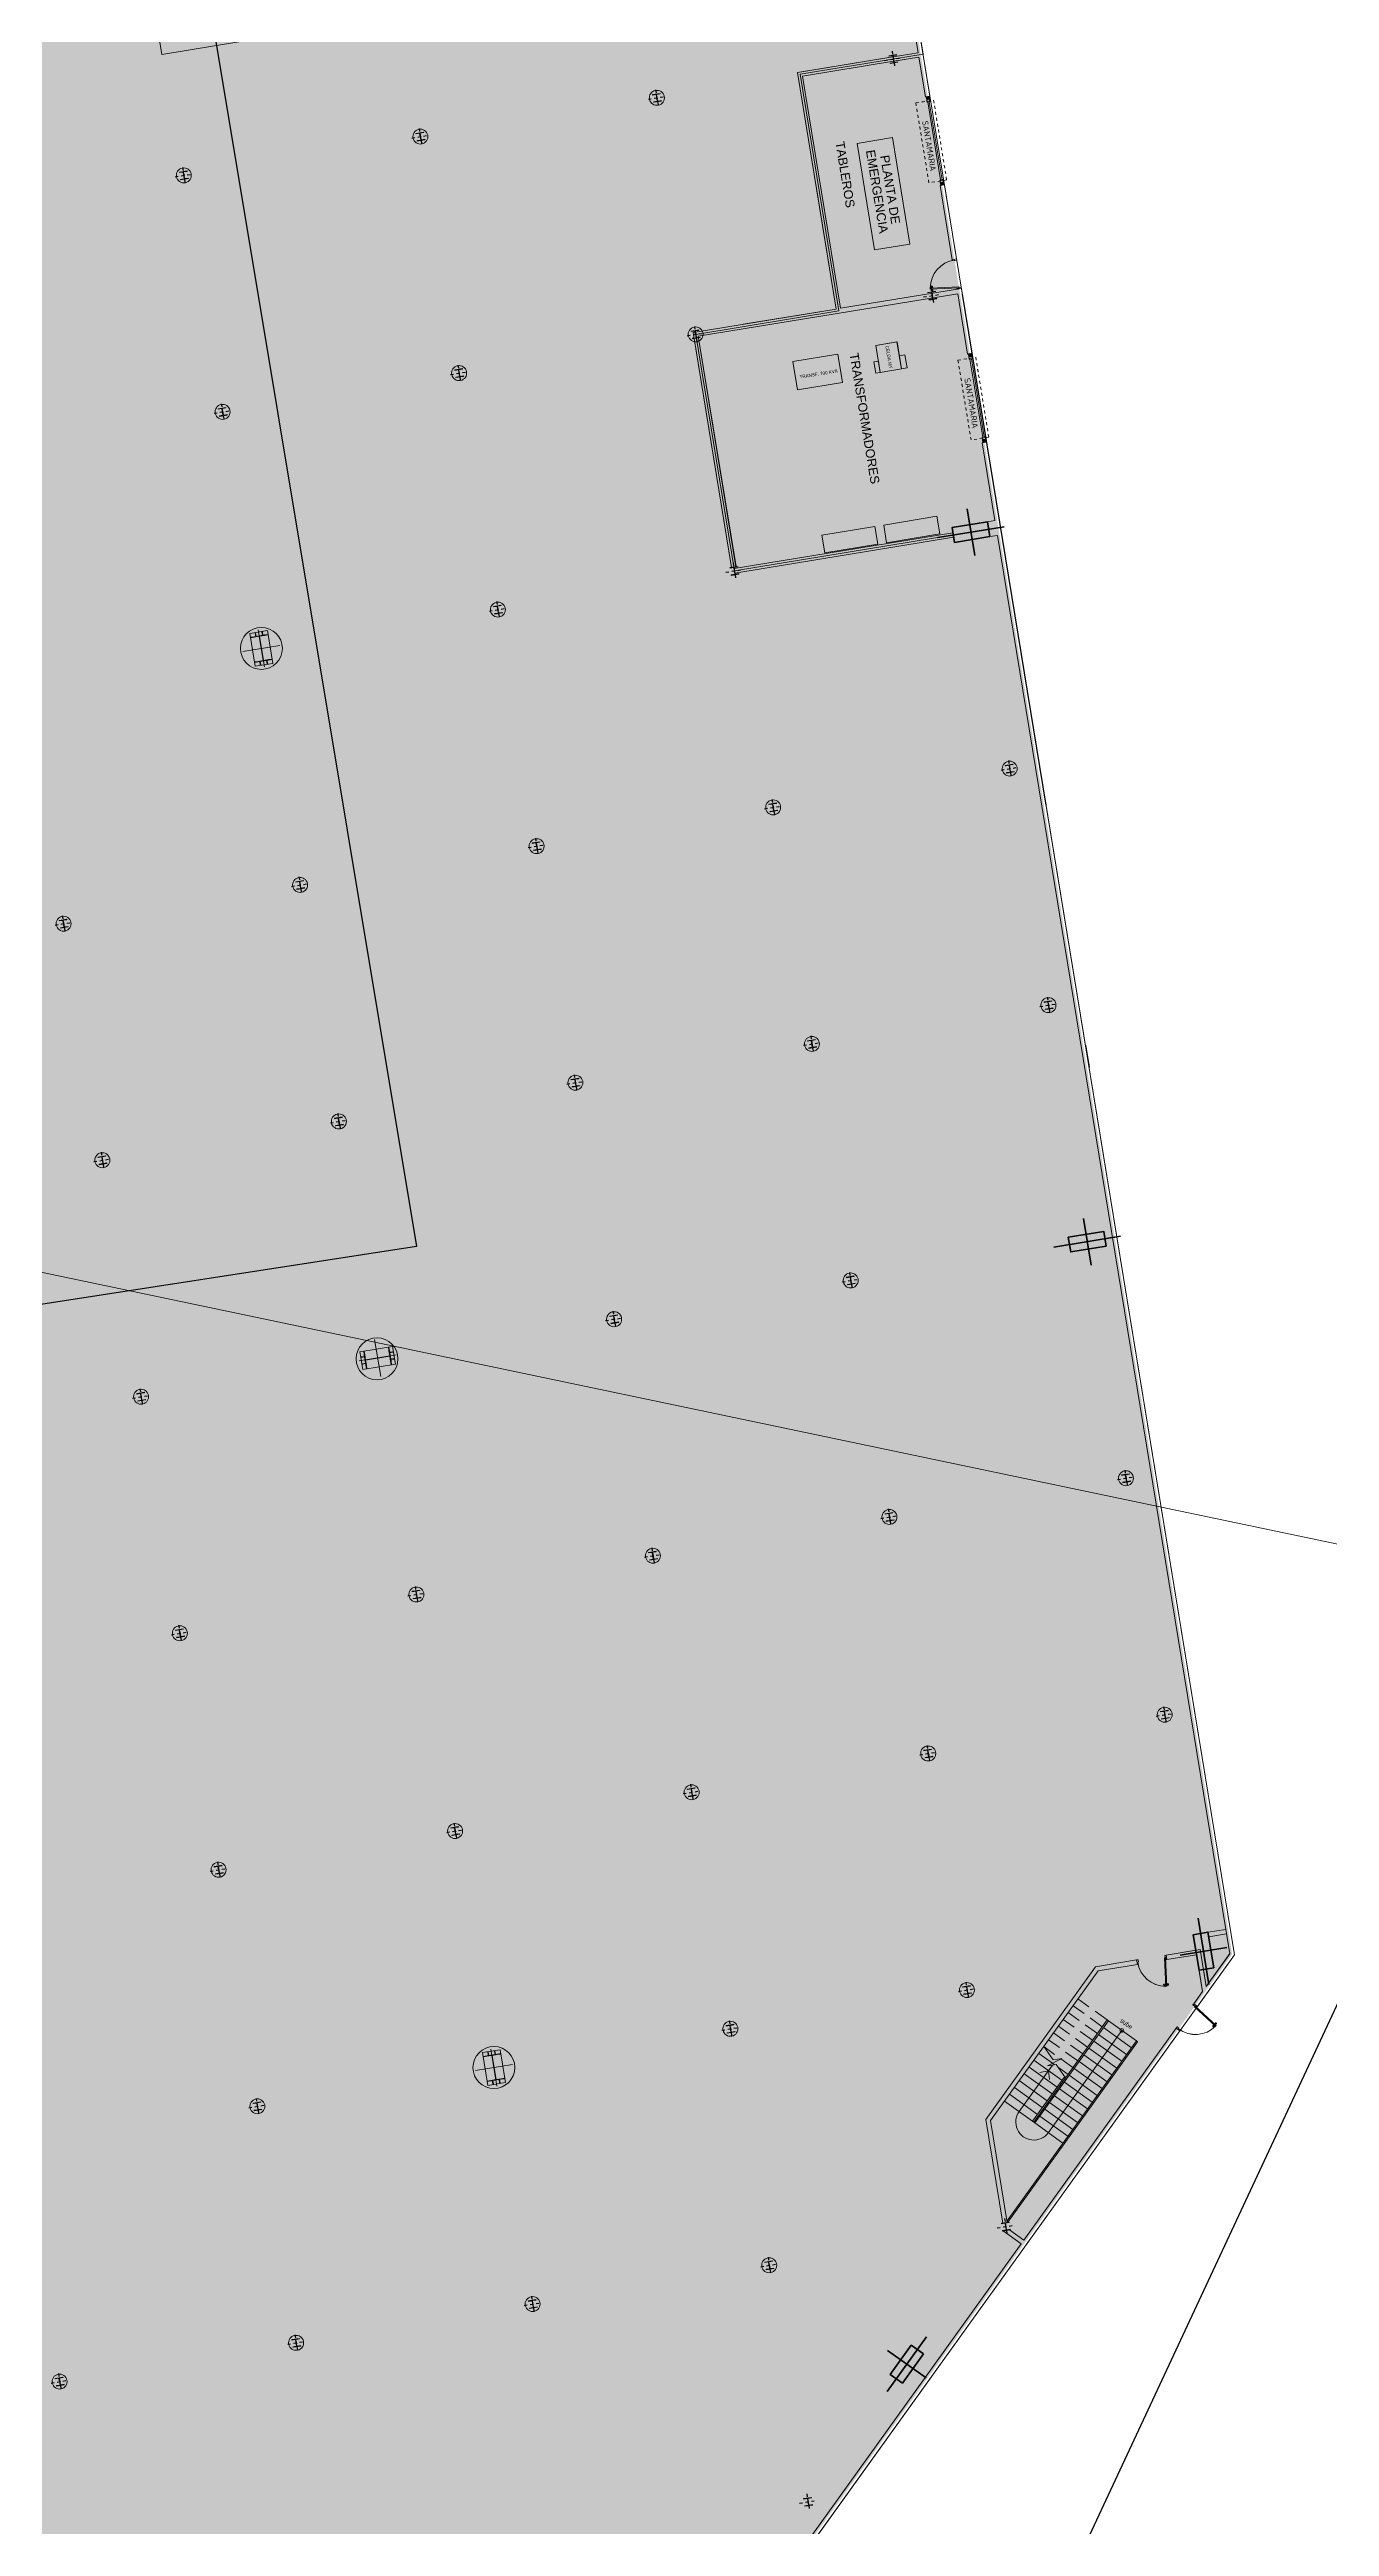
# Model space of a CAD drawing. Header units: metres. Extents: x 2 to 659295185, y -28 to 1124222152.
# Drawn here: x 655614.7 to 655657.5, y 1126123.3 to 1126206 of the extents above; entities that cross this region are included whole.
import ezdxf

# ---------------------------------------------------------------- set-up
doc = ezdxf.new("R2010")
doc.units = ezdxf.units.M
doc.header["$MEASUREMENT"] = 0
for name, pattern in [('CCSM_C1_CUERPO G$0$CCSM_C1_CUERPO NS$0$CONTINUA', [0]), ('CCSM_C1_CUERPO G$0$DASHED', [0.75, 0.5, -0.25]), ('CCSM_C1_CUERPO G$0$HIDDEN', [0.375, 0.25, -0.125]), ('CENTER2', [1.125, 0.75, -0.125, 0.125, -0.125]), ('DASHDOT', [1, 0.5, -0.25, 0, -0.25])]:
    doc.linetypes.add(name, pattern=pattern)
doc.layers.get('0').update_dxf_attribs({"linetype": 'CONTINUOUS'})
for name, color, linetype in [('CCSM_C1_CUERPO G$0$A-AREAS COMERCIALES', 151, 'CONTINUOUS'), ('CCSM_C1_CUERPO G$0$A_Paredes', 2, 'CONTINUOUS'), ('COLUMNA', 9, 'CONTINUOUS'), ('Cota', 3, 'CONTINUOUS'), ('EJES', 7, 'CENTER2'), ('Parcelas', 140, 'CONTINUOUS')]:
    doc.layers.add(name, color=color, linetype=linetype)
for name, color, linetype, lineweight in [('CCSM_C1_CUERPO G$0$A_Vistas', 8, 'CCSM_C1_CUERPO G$0$CCSM_C1_CUERPO NS$0$CONTINUA', 20), ('CCSM_XREF ESTRUCTURA15$0$E-CG-COLUMNA', 2, 'CONTINUOUS', 35), ('LOCALES ASIGNADOS', 41, 'DASHDOT', 0), ('PARCELA', 140, 'CONTINUOUS', 40)]:
    doc.layers.add(name, color=color, linetype=linetype, lineweight=lineweight)
doc.styles.add('CCSM_C1_CUERPO G$0$A', font='arial.ttf')
doc.styles.add('CCSM_C1_CUERPO G$0$Standard', font='arial.ttf')

# ---------------------------------------------------------------- blocks, each defined once
blk = doc.blocks.new('CCSM_C1_CUERPO G$0$100')
for p, q in [((10.193, -7.346), (10.209, -7.345)), ((10.194, -7.365), (10.211, -7.363)), ((10.209, -7.338), (10.211, -7.37)), ((10.212, -7.335), (10.213, -7.335)), ((10.213, -7.326), (10.213, -7.334)), ((10.213, -7.334), (10.216, -7.373)), ((10.214, -7.373), (10.215, -7.372)), ((10.214, -7.373), (10.215, -7.372)), ((10.216, -7.324), (10.217, -7.323)), ((10.217, -7.381), (10.216, -7.373)), ((10.217, -7.298), (10.254, -7.295)), ((10.333, -8.246), (10.217, -7.298)), ((10.219, -7.384), (10.221, -7.384)), ((10.254, -7.295), (10.37, -8.244)), ((10.257, -7.321), (10.256, -7.321)), ((10.26, -7.323), (10.261, -7.331)), ((10.261, -7.381), (10.26, -7.381)), ((10.261, -7.331), (10.263, -7.37)), ((10.263, -7.332), (10.261, -7.332)), ((10.264, -7.378), (10.263, -7.37)), ((10.265, -7.369), (10.264, -7.369)), ((10.265, -7.369), (10.264, -7.369)), ((10.266, -7.335), (10.268, -7.366)), ((10.283, -7.34), (10.266, -7.341)), ((10.284, -7.359), (10.267, -7.36)), ((9.428, -8.174), (9.402, -8.174)), ((9.402, -8.174), (9.402, -8.324)), ((9.428, -8.249), (9.428, -8.174)), ((9.45, -8.249), (9.428, -8.249)), ((9.45, -8.324), (9.45, -8.249)), ((10.37, -8.244), (10.333, -8.246)), ((10.354, -8.324), (10.354, -8.249)), ((10.354, -8.249), (10.375, -8.249)), ((10.375, -8.249), (10.375, -8.174)), ((10.375, -8.174), (10.402, -8.174)), ((10.402, -8.174), (10.402, -8.324)), ((9.402, -8.324), (9.45, -8.324)), ((10.402, -8.324), (10.354, -8.324))]:
    blk.add_line(p, q)
for centre, radius, start, end in [((10.373, -8.23), 0.945, 99.51242, 181.19939), ((10.195, -7.355), 0.038, 167.53284, 183.76952), ((10.195, -7.355), 0.038, 183.76952, 200.0062), ((10.186, -7.353), 0.0282, 148.6596, 167.53284), ((10.186, -7.359), 0.0282, 200.0062, 218.87944), ((10.179, -7.349), 0.0209, 124.27396, 148.6596), ((10.18, -7.363), 0.0209, 218.87944, 243.26508), ((10.175, -7.343), 0.0135, 93.76952, 124.27396), ((10.177, -7.37), 0.0135, 243.26508, 273.76952), ((10.175, -7.343), 0.0135, 63.26508, 93.76952), ((10.177, -7.37), 0.0135, 273.76952, 304.27396), ((10.172, -7.35), 0.0209, 38.87944, 63.26508), ((10.173, -7.364), 0.0209, 304.27396, 328.6596), ((10.166, -7.354), 0.0282, 20.0062, 38.87944), ((10.166, -7.36), 0.0282, 328.6596, 347.53284), ((10.157, -7.358), 0.038, 3.76952, 20.0062), ((10.157, -7.358), 0.038, 347.53284, 3.76952), ((10.212, -7.338), 0.00279, 79.29201, 183.76952), ((10.214, -7.37), 0.00279, 183.76952, 273.76952), ((10.213, -7.335), 0.00093, 259.29201, 3.76952), ((10.216, -7.326), 0.00279, 93.76952, 183.76952), ((10.215, -7.373), 0.00093, 3.76952, 93.76952), ((10.219, -7.381), 0.00279, 183.76952, 273.76952), ((10.258, -7.324), 0.00279, 3.76952, 93.76952), ((10.262, -7.331), 0.00093, 183.76952, 288.24703), ((10.261, -7.378), 0.00279, 273.76952, 3.76952), ((10.263, -7.335), 0.00279, 3.76952, 108.24703), ((10.264, -7.37), 0.00093, 93.76952, 183.76952), ((10.265, -7.366), 0.00279, 273.76952, 3.76952), ((10.32, -7.347), 0.038, 167.53284, 183.76952), ((10.32, -7.347), 0.038, 183.76952, 200.0062), ((10.31, -7.345), 0.0282, 148.6596, 167.53284), ((10.311, -7.35), 0.0282, 200.0062, 218.87944), ((10.304, -7.341), 0.0209, 124.27396, 148.6596), ((10.305, -7.355), 0.0209, 218.87944, 243.26508), ((10.3, -7.335), 0.0135, 93.76952, 124.27396), ((10.302, -7.361), 0.0135, 243.26508, 273.76952), ((10.3, -7.335), 0.0135, 63.26508, 93.76952), ((10.302, -7.361), 0.0135, 273.76952, 304.27396), ((10.297, -7.342), 0.0209, 38.87944, 63.26508), ((10.298, -7.355), 0.0209, 304.27396, 328.6596), ((10.291, -7.346), 0.0282, 20.0062, 38.87944), ((10.291, -7.352), 0.0282, 328.6596, 347.53284), ((10.282, -7.349), 0.038, 3.76952, 20.0062), ((10.282, -7.349), 0.038, 347.53284, 3.76952)]:
    blk.add_arc(centre, radius, start, end)
blk = doc.blocks.new('CCSM_C1_CUERPO G$0$SANTA1')
for p, q in [((-83.65, 261.225), (-83.75, 261.225)), ((-83.75, 261.225), (-83.75, 261.225)), ((-83.65, 261.225), (-83.75, 261.225)), ((-83.74, 261.135), (-83.66, 261.215)), ((-83.74, 261.215), (-83.66, 261.135)), ((-80.76, 261.135), (-80.84, 261.215)), ((-80.76, 261.215), (-80.84, 261.135))]:
    blk.add_line(p, q)
at = {"linetype": 'CCSM_C1_CUERPO G$0$HIDDEN', "ltscale": 0.1}
blk.add_lwpolyline([(-80.9, 261.35), (-80.9, 260.75), (-83.6, 260.75), (-83.6, 261.35)], close=True, dxfattribs=at)
for points in [[(-83.75, 261.125), (-83.75, 261.225), (-83.65, 261.225), (-83.65, 261.125)], [(-83.74, 261.135), (-83.74, 261.215), (-83.66, 261.215), (-83.66, 261.135)], [(-83.6, 261.225), (-83.65, 261.225), (-83.65, 261.125), (-83.6, 261.125)], [(-83.6, 261.225), (-83.57, 261.225), (-83.57, 261.125), (-83.6, 261.125)], [(-80.9, 261.225), (-80.93, 261.225), (-80.93, 261.125), (-80.9, 261.125)], [(-80.9, 261.225), (-80.85, 261.225), (-80.85, 261.125), (-80.9, 261.125)], [(-80.75, 261.125), (-80.75, 261.225), (-80.85, 261.225), (-80.85, 261.125)], [(-80.76, 261.135), (-80.76, 261.215), (-80.84, 261.215), (-80.84, 261.135)]]:
    blk.add_lwpolyline(points, close=True)
for points in [[(-80.93, 261.2), (-83.57, 261.2)], [(-80.93, 261.15), (-83.57, 261.15)]]:
    blk.add_lwpolyline(points)
at = {"insert": (-82.964, 261.056), "char_height": 0.2, "width": 3.78526, "attachment_point": 1, "rotation": 359.99933, "style": 'CCSM_C1_CUERPO G$0$Standard'}
blk.add_mtext('{\\Fromans|c0;SANTAMARIA}', dxfattribs=at)
blk = doc.blocks.new('CCSM_XREF ESTRUCTURA15$0$COLUM REC 120x50 mid')
at = {"color": 5}
for p, q in [((0, 1.124), (0, -1.124)), ((-0.789, 0), (0.789, 0))]:
    blk.add_line(p, q, dxfattribs=at)
at = {"color": 2}
blk.add_lwpolyline([(-0.25, 0.6), (-0.25, -0.6), (0.25, -0.6), (0.25, 0.6)], close=True, dxfattribs=at)
blk = doc.blocks.new('CCSM_XREF ESTRUCTURA15$0$ESTRUCTURA METALICA')
at = {"color": 8, "lineweight": 0}
for p, q in [((0.626, 0), (-0.626, 0)), ((0, -0.626), (0, 0.626))]:
    blk.add_line(p, q, dxfattribs=at)
at = {"layer": 'CCSM_XREF ESTRUCTURA15$0$E-CG-COLUMNA', "color": 8, "lineweight": 0}
for points in [[(-0.3, 0.555), (0.3, 0.555), (0.3, -0.555), (-0.3, -0.555)], [(-0.175, 0.409), (-0.285, 0.409), (-0.285, 0.425), (-0.175, 0.425)], [(-0.123, 0.425), (-0.107, 0.425), (-0.107, 0.535), (-0.123, 0.535)], [(0.107, 0.425), (0.123, 0.425), (0.123, 0.535), (0.107, 0.535)], [(0.175, 0.425), (0.285, 0.425), (0.285, 0.409), (0.175, 0.409)], [(-0.175, -0.409), (-0.285, -0.409), (-0.285, -0.425), (-0.175, -0.425)], [(-0.123, -0.425), (-0.107, -0.425), (-0.107, -0.535), (-0.123, -0.535)], [(0.107, -0.425), (0.123, -0.425), (0.123, -0.535), (0.107, -0.535)], [(0.175, -0.409), (0.285, -0.409), (0.285, -0.425), (0.175, -0.425)]]:
    blk.add_lwpolyline(points, close=True, dxfattribs=at)
at = {"layer": 'CCSM_XREF ESTRUCTURA15$0$E-CG-COLUMNA', "lineweight": 0, "flags": 128}
blk.add_lwpolyline([(0.175, 0.409), (0.175, 0.425), (-0.175, 0.425), (-0.175, 0.409), (-0.004, 0.409), (-0.004, -0.409), (-0.175, -0.409), (-0.175, -0.425), (0.175, -0.425), (0.175, -0.409), (0.004, -0.409), (0.004, 0.409)], close=True, dxfattribs=at)
blk = doc.blocks.new('COL')
at = {"layer": 'COLUMNA', "color": 7, "linetype": 'Continuous', "lineweight": 0, "ltscale": 5}
blk.add_lwpolyline([(19.766, 15.152), (19.766, 15.169), (19.648, 15.169, -0.414214), (19.643, 15.174), (19.643, 15.391, -0.414214), (19.648, 15.396), (19.766, 15.396), (19.766, 15.412), (19.506, 15.412), (19.506, 15.396), (19.624, 15.396, -0.414214), (19.629, 15.391), (19.629, 15.174, -0.414214), (19.624, 15.169), (19.506, 15.169), (19.506, 15.152)], format="xyb", close=True, dxfattribs=at)
at = {"layer": 'EJES', "linetype": 'CENTER2', "ltscale": 0.03}
for p, q in [((19.346, 15.282), (19.916, 15.282)), ((19.636, 15.552), (19.636, 15.002))]:
    blk.add_line(p, q, dxfattribs=at)

msp = doc.modelspace()

# ---------------------------------------------------------------- hatches: boundary and pattern name
at = {"layer": 'LOCALES ASIGNADOS'}
h = msp.add_hatch(color=256, dxfattribs=at)
edge = h.paths.add_edge_path()
edge.add_arc((655975.9593, 1126497.1278), 571.6129, 216.511196, 228.853005)
edge.add_line((655599.8419, 1126066.6896), (655654.2207, 1126142.3808))
edge.add_line((655654.2207, 1126142.3808), (655642.4814, 1126214.0024))
edge.add_line((655642.4814, 1126214.0024), (655582.0935, 1126204.1044))
edge.add_line((655582.0935, 1126204.1044), (655516.5308, 1126157.0296))

# ---------------------------------------------------------------- linework, layer by layer
at = {"color": 6}
msp.add_line((655648.0101, 1126180.7348), (655645.2152, 1126197.7878), dxfattribs=at)
at = {"color": 1}
msp.add_line((655649.3237, 1126172.7217), (655649.4438, 1126171.9879), dxfattribs=at)
at = {"layer": 'CCSM_C1_CUERPO G$0$A-AREAS COMERCIALES', "lineweight": 5}
msp.add_lwpolyline([(655641.3334, 1126213.7383), (655641.3576, 1126213.5902), (655642.5917, 1126213.7925), (655654.2996, 1126142.3627), (655599.8529, 1126066.5759, -0.053332), (655516.3654, 1126157.001), (655579.6821, 1126203.6331)], format="xyb", close=True, dxfattribs=at)
msp.add_lwpolyline([(655646.49, 1126190.0099), (655654.2997, 1126142.363), (655599.8531, 1126066.5761, -0.053332), (655516.3656, 1126157.0013), (655579.6822, 1126203.6334), (655641.3335, 1126213.7385), (655641.3578, 1126213.5905), (655642.5919, 1126213.7927), (655643.9016, 1126205.8023), (655639.7982, 1126205.1297), (655641.0926, 1126197.2328), (655636.3132, 1126196.4494), (655637.6072, 1126188.5547), (655646.49, 1126190.0099)], format="xyb", dxfattribs=at)
msp.add_lwpolyline([(655594.2122, 1126206.0147), (655605.8808, 1126134.8171), (655542.617, 1126124.451), (655542.4431, 1126124.423), (655547.4639, 1126118.673), (655554.923, 1126110.4029), (655561.6846, 1126103.1539), (655568.174, 1126096.4661), (655575.3225, 1126089.3195), (655581.2931, 1126083.5282), (655586.8201, 1126078.3304), (655590.1477, 1126075.2606), (655594.1965, 1126071.6035), (655598.2749, 1126067.9614), (655599.8533, 1126066.5765), (655654.2999, 1126142.3632), (655642.5916, 1126213.7927), (655641.3576, 1126213.5904), (655641.3334, 1126213.7383), (655594.2111, 1126206.022)], dxfattribs=at)
at = {"layer": 'CCSM_C1_CUERPO G$0$A_Paredes', "lineweight": 5}
for p, q in [((655642.5917, 1126213.7925), (655644.131, 1126204.401)), ((655642.5919, 1126213.7927), (655644.1312, 1126204.4013)), ((655643.0179, 1126210.265), (655643.7416, 1126205.8496)), ((655643.018, 1126210.2652), (655643.7418, 1126205.8499)), ((655617.9022, 1126209.3923), (655618.4927, 1126205.7892)), ((655618.4927, 1126205.7892), (655623.6984, 1126206.6425)), ((655642.9082, 1126205.713), (655643.7416, 1126205.8496)), ((655642.9084, 1126205.7133), (655643.7418, 1126205.8499)), ((655639.8582, 1126205.2133), (655642.8948, 1126205.711)), ((655639.8822, 1126205.065), (655642.9189, 1126205.5628)), ((655639.8822, 1126205.065), (655641.152, 1126197.318)), ((655639.8824, 1126205.0653), (655642.919, 1126205.563)), ((655639.8824, 1126205.0653), (655641.1522, 1126197.3182)), ((655642.9325, 1126205.565), (655643.7658, 1126205.7016)), ((655642.9327, 1126205.5652), (655643.766, 1126205.7018)), ((655643.7658, 1126205.7016), (655643.983, 1126204.3768)), ((655643.766, 1126205.7018), (655643.9832, 1126204.377)), ((655643.983, 1126204.3768), (655644.131, 1126204.401)), ((655643.9832, 1126204.377), (655644.1312, 1126204.4013)), ((655640.3208, 1126201.4632), (655641.0042, 1126197.294)), ((655644.6163, 1126201.4406), (655644.4682, 1126201.4163)), ((655644.4682, 1126201.4163), (655644.8738, 1126198.9412)), ((655644.6164, 1126201.4408), (655644.4684, 1126201.4165)), ((655644.4684, 1126201.4165), (655644.874, 1126198.9414)), ((655644.6163, 1126201.4406), (655645.0219, 1126198.9654)), ((655644.6164, 1126201.4408), (655645.022, 1126198.9657)), ((655645.0219, 1126198.9654), (655644.8738, 1126198.9412)), ((655645.0221, 1126198.9657), (655644.874, 1126198.9414)), ((655645.1837, 1126197.9786), (655641.152, 1126197.318)), ((655645.1839, 1126197.9788), (655641.1522, 1126197.3182)), ((655645.0599, 1126197.8063), (655645.39, 1126195.7923)), ((655645.0601, 1126197.8066), (655645.3902, 1126195.7925)), ((655645.1837, 1126197.9786), (655645.5381, 1126195.8166)), ((655645.1839, 1126197.9788), (655645.5382, 1126195.8168)), ((655641.0042, 1126197.294), (655637.8956, 1126196.7846)), ((655645.538, 1126195.8166), (655645.39, 1126195.7923)), ((655645.5382, 1126195.8168), (655645.3902, 1126195.7925)), ((655646.0233, 1126192.8561), (655645.8753, 1126192.8318)), ((655645.8753, 1126192.8318), (655646.3014, 1126190.2323)), ((655646.0235, 1126192.8563), (655645.8754, 1126192.832)), ((655645.8755, 1126192.8321), (655646.3015, 1126190.2326)), ((655646.0233, 1126192.8561), (655654.2996, 1126142.3627)), ((655646.0235, 1126192.8563), (655654.2997, 1126142.363)), ((655646.3014, 1126190.2323), (655646.053, 1126190.1916)), ((655644.897, 1126189.8249), (655637.6008, 1126188.6296)), ((655644.8972, 1126189.8251), (655637.6009, 1126188.6298)), ((655644.9213, 1126189.6769), (655637.625, 1126188.4816)), ((655644.9215, 1126189.6771), (655637.6252, 1126188.4818)), ((655646.3822, 1126189.7389), (655646.1339, 1126189.6982)), ((655646.3822, 1126189.7389), (655654.0087, 1126143.2098)), ((655646.3824, 1126189.7392), (655654.0089, 1126143.21)), ((655653.4125, 1126143.1121), (655654.0087, 1126143.2098)), ((655653.4368, 1126142.9641), (655654.033, 1126143.0618)), ((655654.0089, 1126143.21), (655654.1417, 1126142.3999)), ((655654.033, 1126143.0618), (655654.1415, 1126142.3996)), ((655651.0303, 1126142.1898), (655649.6612, 1126141.9654)), ((655651.0305, 1126142.19), (655649.6613, 1126141.9657)), ((655651.0303, 1126142.1898), (655651.0546, 1126142.0417)), ((655651.0305, 1126142.19), (655651.0547, 1126142.042)), ((655653.004, 1126142.5132), (655652.0171, 1126142.3515)), ((655652.0171, 1126142.3515), (655652.0414, 1126142.2034)), ((655653.1522, 1126142.5377), (655652.0173, 1126142.3517)), ((655652.0173, 1126142.3517), (655652.0416, 1126142.2037)), ((655653.0282, 1126142.3651), (655652.0414, 1126142.2034)), ((655653.0284, 1126142.3654), (655652.0416, 1126142.2037)), ((655653.0284, 1126142.3654), (655653.2305, 1126141.1318)), ((655653.0604, 1126140.6379), (655654.2996, 1126142.3627)), ((655653.0606, 1126140.6381), (655654.2997, 1126142.363)), ((655653.1522, 1126142.5377), (655653.3543, 1126141.3039)), ((655653.3542, 1126141.3037), (655654.1415, 1126142.3996)), ((655653.3543, 1126141.3039), (655654.1417, 1126142.3999)), ((655645.9994, 1126136.8684), (655649.6612, 1126141.9654)), ((655646.1575, 1126136.8314), (655649.7467, 1126141.8274)), ((655651.0546, 1126142.0417), (655649.7467, 1126141.8274)), ((655651.0547, 1126142.042), (655649.7469, 1126141.8277)), ((655653.1131, 1126141.847), (655653.2304, 1126141.1315)), ((655653.2612, 1126141.8713), (655653.3542, 1126141.3037)), ((655652.9386, 1126140.7254), (655653.2304, 1126141.1315)), ((655652.9387, 1126140.7253), (655653.0604, 1126140.6379)), ((655652.9388, 1126140.7256), (655653.2305, 1126141.1318)), ((655652.9388, 1126140.7255), (655653.0606, 1126140.6381)), ((655633.8496, 1126113.8974), (655652.4769, 1126139.8257)), ((655633.8498, 1126113.8976), (655652.4771, 1126139.826)), ((655647.2692, 1126132.8338), (655652.3551, 1126139.9132)), ((655647.2693, 1126132.8341), (655652.3553, 1126139.9135)), ((655652.3551, 1126139.9132), (655652.4769, 1126139.8257)), ((655652.3553, 1126139.9135), (655652.4771, 1126139.826)), ((655645.9994, 1126136.8684), (655646.5665, 1126133.4076)), ((655645.9996, 1126136.8687), (655646.5666, 1126133.4079)), ((655646.1575, 1126136.8314), (655646.7145, 1126133.4319)), ((655646.1576, 1126136.8316), (655646.7147, 1126133.4321)), ((655646.5776, 1126133.146), (655647.1817, 1126132.712)), ((655646.5777, 1126133.1462), (655647.1819, 1126132.7122)), ((655646.7869, 1126133.1803), (655647.2692, 1126132.8338)), ((655646.7871, 1126133.1805), (655647.2694, 1126132.834)), ((655633.7278, 1126113.9849), (655647.1817, 1126132.712)), ((655633.728, 1126113.9851), (655647.1818, 1126132.7122))]:
    msp.add_line(p, q, dxfattribs=at)
for points in [[(655637.511, 1126188.6706), (655636.2264, 1126196.5109), (655641.004, 1126197.2937), (655639.71, 1126205.1888), (655642.8946, 1126205.7108)], [(655637.6591, 1126188.6949), (655636.3987, 1126196.3871), (655645.0599, 1126197.8063)], [(655637.5112, 1126188.6709), (655636.2597, 1126196.309)], [(655637.6592, 1126188.6951), (655636.3987, 1126196.3871)]]:
    msp.add_lwpolyline(points, dxfattribs=at)
at = {"layer": 'CCSM_C1_CUERPO G$0$A_Vistas', "lineweight": 5}
for p, q in [((655645.9996, 1126136.8687), (655649.6613, 1126141.9657)), ((655646.1576, 1126136.8316), (655649.7469, 1126141.8277)), ((655647.5971, 1126136.7785), (655650.0476, 1126140.1895)), ((655647.5973, 1126136.7788), (655650.0478, 1126140.1898)), ((655647.6377, 1126136.7494), (655650.0882, 1126140.1604)), ((655647.6379, 1126136.7496), (655650.0884, 1126140.1606)), ((655650.5334, 1126139.8374), (655648.0844, 1126136.4285)), ((655650.5335, 1126139.8376), (655648.0845, 1126136.4287)), ((655649.7615, 1126139.7056), (655650.6955, 1126139.0346)), ((655649.7617, 1126139.7058), (655650.6956, 1126139.0348)), ((655649.9249, 1126139.933), (655650.8588, 1126139.262)), ((655649.925, 1126139.9332), (655650.859, 1126139.2622)), ((655650.0476, 1126140.1895), (655650.0882, 1126140.1604)), ((655650.0478, 1126140.1898), (655650.0884, 1126140.1606)), ((655650.0882, 1126140.1604), (655651.0222, 1126139.4894)), ((655650.0884, 1126140.1606), (655651.0224, 1126139.4896)), ((655646.7063, 1126133.4819), (655651.0222, 1126139.4894)), ((655646.7065, 1126133.4822), (655651.0224, 1126139.4896)), ((655646.7343, 1126133.4351), (655651.0628, 1126139.4602)), ((655646.7344, 1126133.4354), (655651.063, 1126139.4605)), ((655648.5367, 1126138.1721), (655647.6027, 1126138.8431)), ((655648.5369, 1126138.1724), (655647.6029, 1126138.8433)), ((655648.2246, 1126138.7411), (655647.7661, 1126139.0705)), ((655648.2247, 1126138.7414), (655647.7663, 1126139.0707)), ((655649.108, 1126138.796), (655650.042, 1126138.125)), ((655649.1082, 1126138.7962), (655650.0422, 1126138.1252)), ((655649.2714, 1126139.0234), (655650.2053, 1126138.3524)), ((655649.2716, 1126139.0236), (655650.2055, 1126138.3526)), ((655649.4348, 1126139.2508), (655650.3687, 1126138.5798)), ((655649.4349, 1126139.251), (655650.3689, 1126138.58)), ((655649.5981, 1126139.4782), (655650.5321, 1126138.8072)), ((655649.5983, 1126139.4784), (655650.5323, 1126138.8074)), ((655651.0222, 1126139.4894), (655651.0628, 1126139.4602)), ((655651.0224, 1126139.4896), (655651.063, 1126139.4605)), ((655647.8832, 1126137.2625), (655646.9493, 1126137.9335)), ((655647.8834, 1126137.2628), (655646.9494, 1126137.9337)), ((655648.2262, 1126138.6826), (655647.1098, 1126137.1286)), ((655648.2264, 1126138.6828), (655647.11, 1126137.1289)), ((655648.0466, 1126137.4899), (655647.1126, 1126138.1609)), ((655648.0468, 1126137.4902), (655647.1128, 1126138.1611)), ((655648.21, 1126137.7173), (655647.276, 1126138.3883)), ((655648.2101, 1126137.7176), (655647.2762, 1126138.3885)), ((655648.3733, 1126137.9447), (655647.4394, 1126138.6157)), ((655648.3735, 1126137.945), (655647.4395, 1126138.6159)), ((655647.5565, 1126136.8077), (655648.6294, 1126138.3011)), ((655647.5567, 1126136.808), (655648.6295, 1126138.3014)), ((655648.09, 1126138.493), (655647.7986, 1126138.4312)), ((655648.0902, 1126138.4933), (655647.7988, 1126138.4314)), ((655648.09, 1126138.493), (655648.1244, 1126138.1971)), ((655648.0902, 1126138.4933), (655648.1246, 1126138.1974)), ((655648.6179, 1126138.1138), (655649.5519, 1126137.4428)), ((655648.6181, 1126138.114), (655649.552, 1126137.443)), ((655648.7813, 1126138.3412), (655649.7152, 1126137.6702)), ((655648.7815, 1126138.3414), (655649.7154, 1126137.6704)), ((655648.9446, 1126138.5686), (655649.8786, 1126137.8976)), ((655648.9448, 1126138.5688), (655649.8788, 1126137.8978)), ((655647.5565, 1126136.8077), (655646.6225, 1126137.4787)), ((655647.5567, 1126136.808), (655646.6227, 1126137.4789)), ((655647.7199, 1126137.0351), (655646.7859, 1126137.7061)), ((655647.72, 1126137.0354), (655646.7861, 1126137.7063)), ((655647.9644, 1126137.2042), (655648.8984, 1126136.5332)), ((655647.9646, 1126137.2044), (655648.8986, 1126136.5334)), ((655648.1278, 1126137.4316), (655649.0618, 1126136.7606)), ((655648.128, 1126137.4318), (655649.0619, 1126136.7608)), ((655648.2912, 1126137.659), (655649.2251, 1126136.988)), ((655648.2913, 1126137.6592), (655649.2253, 1126136.9882)), ((655648.4545, 1126137.8864), (655649.3885, 1126137.2154)), ((655648.4547, 1126137.8866), (655649.3887, 1126137.2156)), ((655647.5565, 1126136.8077), (655647.5971, 1126136.7785)), ((655647.5567, 1126136.808), (655647.5973, 1126136.7788)), ((655647.6377, 1126136.7494), (655647.5971, 1126136.7785)), ((655647.6379, 1126136.7496), (655647.5973, 1126136.7788)), ((655647.6377, 1126136.7494), (655648.5717, 1126136.0784)), ((655647.6379, 1126136.7496), (655648.5718, 1126136.0786)), ((655647.8011, 1126136.9768), (655648.735, 1126136.3058)), ((655647.8012, 1126136.977), (655648.7352, 1126136.306))]:
    msp.add_line(p, q, dxfattribs=at)
at = {"layer": 'CCSM_C1_CUERPO G$0$A_Vistas', "linetype": 'CCSM_C1_CUERPO G$0$DASHED', "lineweight": 5}
for p, q in [((655649.7209, 1126139.7347), (655648.7463, 1126140.4349)), ((655649.7211, 1126139.735), (655648.7465, 1126140.4351)), ((655649.8842, 1126139.9621), (655648.9097, 1126140.6623)), ((655649.8844, 1126139.9624), (655648.9099, 1126140.6625)), ((655650.0476, 1126140.1895), (655649.073, 1126140.8897)), ((655650.0478, 1126140.1898), (655649.0732, 1126140.8899)), ((655649.2308, 1126139.0525), (655648.2562, 1126139.7527)), ((655649.2309, 1126139.0528), (655648.2564, 1126139.7529)), ((655649.3941, 1126139.2799), (655648.4196, 1126139.9801)), ((655649.3943, 1126139.2802), (655648.4197, 1126139.9803)), ((655649.5575, 1126139.5073), (655648.5829, 1126140.2075)), ((655649.5577, 1126139.5076), (655648.5831, 1126140.2077)), ((655648.904, 1126138.5977), (655647.9295, 1126139.2979)), ((655648.9042, 1126138.598), (655647.9296, 1126139.2981)), ((655649.0674, 1126138.8251), (655648.0928, 1126139.5253)), ((655649.0676, 1126138.8254), (655648.093, 1126139.5255)), ((655648.2912, 1126138.6932), (655648.2246, 1126138.7411)), ((655648.2914, 1126138.6935), (655648.2247, 1126138.7414)), ((655648.7407, 1126138.3703), (655648.418, 1126138.6022)), ((655648.7408, 1126138.3706), (655648.4182, 1126138.6024))]:
    msp.add_line(p, q, dxfattribs=at)
at = {"layer": 'CCSM_C1_CUERPO G$0$A_Vistas', "lineweight": 5}
for points in [[(655642.2814, 1126199.2706), (655641.6993, 1126202.8233), (655642.8835, 1126203.0173), (655643.4656, 1126199.4647)], [(655642.2816, 1126199.2709), (655641.6994, 1126202.8235), (655642.8836, 1126203.0175), (655643.4658, 1126199.4649)], [(655643.0327, 1126196.1962), (655643.1803, 1126195.2957), (655642.4735, 1126195.1799), (655642.3259, 1126196.0804)], [(655643.0329, 1126196.1964), (655643.1805, 1126195.296), (655642.4737, 1126195.1801), (655642.3261, 1126196.0806)], [(655641.0575, 1126195.793), (655641.2127, 1126194.8459), (655639.7099, 1126194.5996), (655639.5547, 1126195.5467)], [(655641.0577, 1126195.7932), (655641.2129, 1126194.8461), (655639.7101, 1126194.5999), (655639.5549, 1126195.547)], [(655642.2641, 1126195.5293), (655642.4144, 1126195.5539), (655642.4759, 1126195.1782), (655642.3257, 1126195.1536)], [(655642.2643, 1126195.5295), (655642.4145, 1126195.5541), (655642.4761, 1126195.1784), (655642.3259, 1126195.1538)], [(655643.298, 1126195.7668), (655643.3692, 1126195.3323), (655643.1805, 1126195.3014), (655643.1093, 1126195.7359)], [(655643.2982, 1126195.767), (655643.3694, 1126195.3326), (655643.1806, 1126195.3017), (655643.1094, 1126195.7361)], [(655642.2975, 1126190.0386), (655640.5214, 1126189.7459), (655640.619, 1126189.1539), (655642.395, 1126189.4466)], [(655642.2977, 1126190.0388), (655640.5216, 1126189.7462), (655640.6191, 1126189.1541), (655642.3952, 1126189.4468)], [(655644.3645, 1126190.3774), (655642.5885, 1126190.0847), (655642.686, 1126189.4927), (655644.462, 1126189.7854)], [(655644.3647, 1126190.3776), (655642.5887, 1126190.085), (655642.6862, 1126189.4929), (655644.4622, 1126189.7856)]]:
    msp.add_lwpolyline(points, close=True, dxfattribs=at)
for points in [[(655647.9295, 1126139.2979), (655648.2423, 1126138.8524), (655648.5295, 1126138.8995), (655648.059, 1126138.6552), (655648.3476, 1126138.7025), (655648.6598, 1126138.2578)], [(655647.9296, 1126139.2981), (655648.2425, 1126138.8526), (655648.5297, 1126138.8997), (655648.0592, 1126138.6554), (655648.3477, 1126138.7027), (655648.66, 1126138.258)]]:
    msp.add_lwpolyline(points, dxfattribs=at)
for centre, radius in [((655635.019, 1126204.3437), 0.25), ((655627.1242, 1126203.0501), 0.25), ((655619.2295, 1126201.7565), 0.25), ((655636.3126, 1126196.449), 0.25), ((655628.4178, 1126195.1554), 0.25), ((655620.5231, 1126193.8618), 0.25), ((655629.7114, 1126187.2607), 0.25), ((655621.8171, 1126185.9671), 0.7), ((655646.7945, 1126181.9532), 0.25), ((655638.8997, 1126180.6595), 0.25), ((655631.005, 1126179.366), 0.25), ((655623.1103, 1126178.0724), 0.25), ((655615.2156, 1126176.7788), 0.25), ((655648.088, 1126174.0585), 0.25), ((655640.1933, 1126172.7648), 0.25), ((655632.2986, 1126171.4712), 0.25), ((655624.4039, 1126170.1776), 0.25), ((655616.5092, 1126168.8841), 0.25), ((655641.4869, 1126164.8701), 0.25), ((655633.5922, 1126163.5765), 0.25), ((655625.6773, 1126162.2542), 0.7), ((655617.8028, 1126160.9893), 0.25), ((655650.6752, 1126158.269), 0.25), ((655642.7805, 1126156.9754), 0.25), ((655634.8858, 1126155.6818), 0.25), ((655626.9911, 1126154.3882), 0.25), ((655619.0964, 1126153.0946), 0.25), ((655651.9688, 1126150.3743), 0.25), ((655644.0741, 1126149.0807), 0.25), ((655636.1794, 1126147.7871), 0.25), ((655628.2847, 1126146.4935), 0.25), ((655620.3899, 1126145.1999), 0.25), ((655645.3677, 1126141.186), 0.25), ((655637.473, 1126139.8924), 0.25), ((655650.5367, 1126139.8382), 0.0624), ((655650.5369, 1126139.8384), 0.0624), ((655629.5785, 1126138.5988), 0.7), ((655621.6835, 1126137.3052), 0.25), ((655638.7666, 1126131.9976), 0.25), ((655630.8718, 1126130.704), 0.25), ((655622.9771, 1126129.4104), 0.25), ((655615.0824, 1126128.1168), 0.25)]:
    msp.add_circle(centre, radius, dxfattribs=at)
for centre in [(655647.5971, 1126136.7785), (655647.5973, 1126136.7788)]:
    msp.add_arc(centre, 0.6, 144.305771, 324.307363, dxfattribs=at)
at = {"layer": 'Cota', "lineweight": 0}
msp.add_lwpolyline([(655719.9766, 1126143.0158), (655762.8619, 1126137.0781), (655797.8742, 1126229.9604), (655794.0251, 1126302.9937), (655628.044, 1126363.9768), (655605.1617, 1126167.097), (655719.9766, 1126143.0158)], dxfattribs=at)
at = {"layer": 'PARCELA', "lineweight": -3}
msp.add_lwpolyline([(655656, 1126858), (655735, 1126366), (655757, 1126231), (655746, 1126229), (655644, 1126213), (655643, 1126218), (655619, 1126214), (655627, 1126166), (655601, 1126162), (655597, 1126150), (655584, 1126141), (655585, 1126140), (655591, 1126133), (655563, 1126107), (655603, 1126067), (655600, 1126056), (655362, 1126108), (655294, 1126522), (655249, 1126801)], dxfattribs=at)
msp.add_lwpolyline([(655656, 1126858), (655735, 1126366), (655757, 1126231), (655746, 1126229), (655644, 1126213), (655643, 1126218), (655619, 1126214), (655627, 1126166), (655601, 1126162), (655597, 1126150), (655584, 1126141), (655585, 1126140), (655591, 1126133), (655563, 1126107), (655603, 1126067), (655600, 1126056), (655362, 1126108), (655294, 1126522), (655249, 1126801)], dxfattribs=at)
msp.add_lwpolyline([(655656, 1126858), (655735, 1126366), (655757, 1126231), (655746, 1126229), (655644, 1126213), (655643, 1126218), (655619, 1126214), (655627, 1126166), (655601, 1126162), (655597, 1126150), (655584, 1126141), (655585, 1126140), (655591, 1126133), (655563, 1126107), (655603, 1126067), (655600, 1126056), (655362, 1126108), (655294, 1126522), (655249, 1126801)], dxfattribs=at)
msp.add_lwpolyline([(655656, 1126858), (655735, 1126366), (655757, 1126231), (655746, 1126229), (655644, 1126213), (655643, 1126218), (655619, 1126214), (655627, 1126166), (655601, 1126162), (655597, 1126150), (655584, 1126141), (655585, 1126140), (655591, 1126133), (655563, 1126107), (655603, 1126067), (655600, 1126056), (655362, 1126108), (655294, 1126522), (655249, 1126801)], dxfattribs=at)
at = {"layer": 'Parcelas', "lineweight": -3}
msp.add_lwpolyline([(655407, 1126373), (655419, 1126334), (655427, 1126311), (655450, 1126258), (655470, 1126227), (655488, 1126195), (655518, 1126139), (655542, 1126099), (655569, 1126079), (655592, 1126071), (655606, 1126082), (655630, 1126102), (655649, 1126122), (655663, 1126152), (655658, 1126217), (655647, 1126289), (655665, 1126303), (655670, 1126341)], dxfattribs=at)

# ---------------------------------------------------------------- block references
at = {"lineweight": 5, "rotation": 9.308542326335465}
for p in [(655626.0088, 1126187.381), (655618.1141, 1126186.0869), (655610.2195, 1126184.7928), (655602.3248, 1126183.4988), (655627.3028, 1126179.4863), (655619.4081, 1126178.1923), (655611.5135, 1126176.8982), (655603.6188, 1126175.6041), (655620.7021, 1126170.2976), (655612.8075, 1126169.0035), (655629.8908, 1126163.697), (655621.9961, 1126162.4029), (655614.1015, 1126161.1089), (655606.2069, 1126159.8148), (655598.3122, 1126158.5208), (655631.1848, 1126155.8024), (655623.2902, 1126154.5083), (655615.3955, 1126153.2142), (655607.5009, 1126151.9202), (655599.6062, 1126150.6261), (655624.5842, 1126146.6136), (655616.6895, 1126145.3196), (655600.9002, 1126142.7315), (655633.7728, 1126140.013), (655625.8782, 1126138.719), (655617.9835, 1126137.4249), (655610.0889, 1126136.1309), (655602.1942, 1126134.8368), (655635.0668, 1126132.1184), (655627.1722, 1126130.8243), (655619.2775, 1126129.5303), (655611.3829, 1126128.2362), (655603.4882, 1126126.9422), (655628.4662, 1126122.9297), (655620.5715, 1126121.6356), (655604.7823, 1126119.0475), (655629.7602, 1126115.035), (655621.8655, 1126113.741), (655613.9709, 1126112.4469), (655606.0763, 1126111.1529), (655598.1816, 1126109.8588), (655623.1596, 1126105.8463)]:
    msp.add_blockref('COL', p, dxfattribs=at)
at = {"layer": 'CCSM_C1_CUERPO G$0$A_Vistas', "lineweight": 5, "rotation": 279.3084512403557}
for p in [(655399.8671, 1126079.4967), (655399.8672, 1126079.497), (655401.2741, 1126070.9123), (655401.2743, 1126070.9125)]:
    msp.add_blockref('CCSM_C1_CUERPO G$0$SANTA1', p, dxfattribs=at)
at = {"layer": 'CCSM_C1_CUERPO G$0$A_Vistas', "lineweight": 5, "xscale": -1}
for p, rotation in [((655635.2856, 1126206.896), 99.31422778727554), ((655635.2858, 1126206.8963), 99.31422778727554), ((655643.0987, 1126132.4543), 189.3083703600942), ((655643.0989, 1126132.4545), 189.3083703600942), ((655653.6306, 1126127.4207), 234.3083703578304), ((655653.6308, 1126127.421), 234.3083703578304)]:
    msp.add_blockref('CCSM_C1_CUERPO G$0$100', p, dxfattribs=dict(at, rotation=rotation))
at = {"layer": 'CCSM_XREF ESTRUCTURA15$0$E-CG-COLUMNA', "lineweight": 5, "xscale": -1}
for p, rotation in [((655645.5014, 1126189.8479), 279.3055230908936), ((655649.3821, 1126166.1637), 279.3055230908936), ((655653.2629, 1126142.4796), 9.305523097475943), ((655643.3612, 1126128.6971), 324.305522690165)]:
    msp.add_blockref('CCSM_XREF ESTRUCTURA15$0$COLUM REC 120x50 mid', p, dxfattribs=dict(at, rotation=rotation))
at = {"layer": 'CCSM_XREF ESTRUCTURA15$0$E-CG-COLUMNA', "color": 8, "lineweight": 5}
for p, rotation in [((655621.8172, 1126185.9671), 189.3055230020876), ((655625.698, 1126162.283), 279.3055229965839), ((655629.5788, 1126138.5988), 189.3055230020876)]:
    msp.add_blockref('CCSM_XREF ESTRUCTURA15$0$ESTRUCTURA METALICA', p, dxfattribs=dict(at, rotation=rotation))

# ---------------------------------------------------------------- texts
at = {"layer": 'CCSM_C1_CUERPO G$0$A_Vistas', "lineweight": 5, "style": 'CCSM_C1_CUERPO G$0$A'}
for s, height, rotation, p in [(' TABLEROS', 0.3, 279.303108, (655640.9549, 1126202.9766)), (' TABLEROS', 0.3, 279.303108, (655640.9551, 1126202.9768)), ('EMERGENCIA', 0.3, 279.303108, (655641.9936, 1126202.582)), ('EMERGENCIA', 0.3, 279.303108, (655641.9938, 1126202.5822)), ('PLANTA DE', 0.3, 279.303108, (655642.4712, 1126202.4062)), ('PLANTA DE', 0.3, 279.303108, (655642.4713, 1126202.4064)), ('TRANSFORMADORES', 0.3, 279.303108, (655641.4453, 1126195.8017)), ('TRANSFORMADORES', 0.3, 279.303108, (655641.4455, 1126195.802)), ('CELDA MT', 0.10848, 279.303108, (655642.6461, 1126196.0599)), ('CELDA MT', 0.10848, 279.303108, (655642.6463, 1126196.0601)), ('TRANSF. 700 KVA', 0.108476, 9.303108, (655639.7921, 1126194.972)), ('TRANSF. 700 KVA', 0.108476, 9.303108, (655639.7923, 1126194.9723)), ('sube', 0.15, 324.308311, (655650.4624, 1126140.1336)), ('sube', 0.15, 324.308311, (655650.4625, 1126140.1338))]:
    msp.add_text(s, height=height, rotation=rotation, dxfattribs=at).set_placement(p)

doc.saveas('drawing.dxf')
